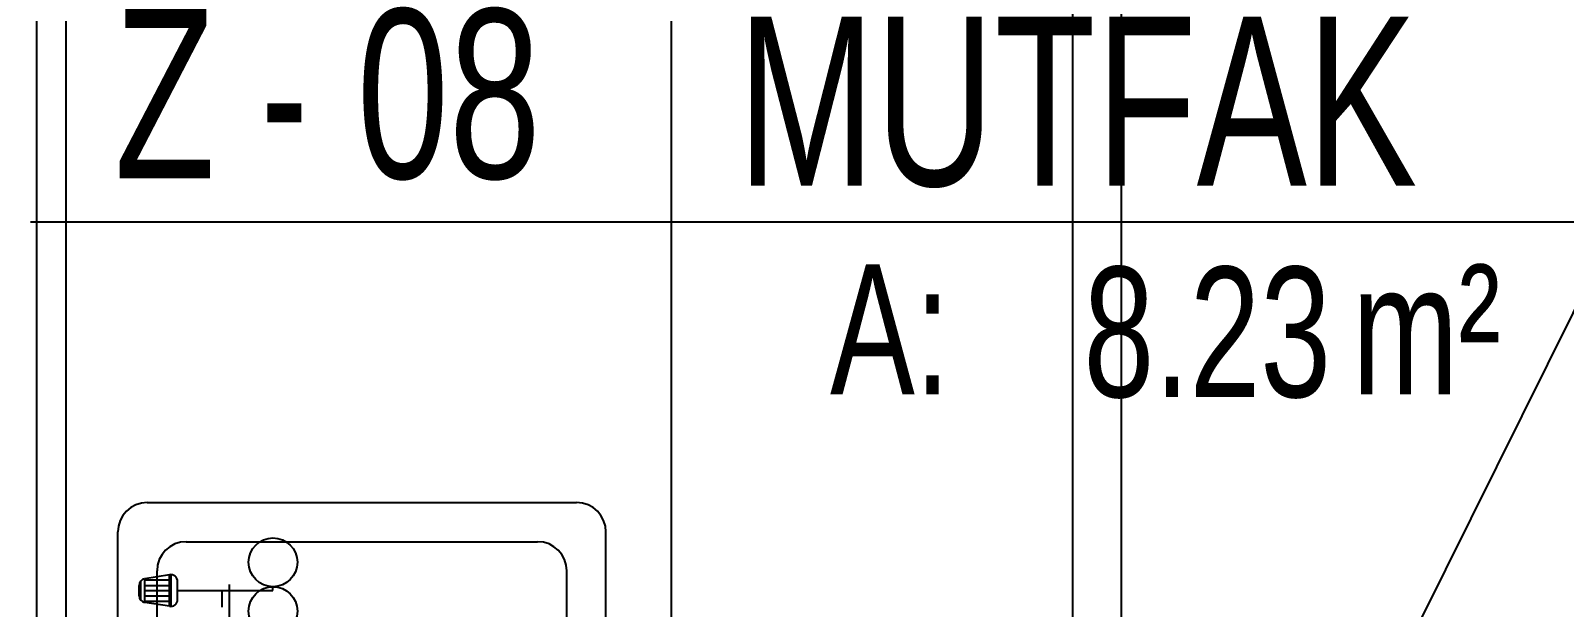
# Model space of a CAD drawing. Header units: inches. Extents: x 21 to 38546, y 13 to 15001.
# Drawn here: x 4406.1 to 4563.3, y 1238.4 to 1297.5 of the extents above; entities that cross this region are included whole.
import ezdxf
from ezdxf.enums import TextEntityAlignment as Align

# ---------------------------------------------------------------- set-up
doc = ezdxf.new("R2010")
doc.units = ezdxf.units.IN
doc.header["$MEASUREMENT"] = 0
for name, color, linetype in [('pex_boru_dönüş', 5, 'Continuous'), ('pex_boru_gidiş', 1, 'Continuous'), ('RAST-IST-RADYATÖR-DİNAMİK BLOK', 83, 'Continuous')]:
    doc.layers.add(name, color=color, linetype=linetype)
for name, color, linetype, lineweight in [('Z_MİM_-KM-AREA-IDEN', 8, 'Continuous', 25), ('Z_MİM_-KM-CERAMIC-09', 8, 'Continuous', 25), ('Z_MİM_-KM-PATTERN-00', 8, 'Continuous', 25), ('Z_MİM_-KM-VITRF', 8, 'Continuous', 25), ('Z_MİM_-KM-WALL', 8, 'Continuous', 25)]:
    doc.layers.add(name, color=color, linetype=linetype, lineweight=lineweight)
doc.styles.add('Arial_4', font='arial.ttf', dxfattribs={"height": 10})
doc.styles.add('MAH', font='arial.ttf', dxfattribs={"width": 0.8, "height": 17.5})

# ---------------------------------------------------------------- blocks, each defined once
blk = doc.blocks.new('*U171')
for p, q in [((-16, -2.92), (-110, -2.92)), ((-113, -49.92), (-113, -5.92)), ((-82, -6.92), (-106, -6.92)), ((-109, -45.92), (-109, -9.92)), ((-70, -48.92), (-106, -48.92)), ((-16, -52.92), (-110, -52.92))]:
    blk.add_line(p, q)
for centre, start, end in [((-110, -5.92), 90, 180), ((-106, -9.92), 90, 180), ((-106, -45.92), 180, 270), ((-110, -49.92), 180, 270)]:
    blk.add_arc(centre, 3, start, end)
blk = doc.blocks.new('*U121')
blk.add_line((0, 0), (192.45, 0))
at = {"color": 7, "style": 'MAH', "width": 0.6}
blk.add_text('-', height=17.07, dxfattribs=at).set_placement((25.99, 13.11), align=Align.MIDDLE_CENTER)
at = {"color": 7, "style": 'Arial_4', "width": 0.7}
for s, p in [('A:', (81.91, -17.69)), ('m² ', (135.42, -17.69))]:
    blk.add_text(s, height=13.333, dxfattribs=at).set_placement(p)
for tag, p in [('00', (33.43, 13.11)), ('K', (8.57, 13.11)), ('MAHALADI', (72.42, 12.35))]:
    blk.add_attdef(tag, text='', height=17.33, dxfattribs=at).set_placement(p, align=Align.MIDDLE_LEFT)
blk.add_attdef('27.00', text='', height=13.33, dxfattribs=at).set_placement((133.25, -11.29), align=Align.MIDDLE_RIGHT)
blk = doc.blocks.new('IS_RADYATOR-PLAN-40')
at = {"layer": 'RAST-IST-RADYATÖR-DİNAMİK BLOK', "color": 7}
for p, q in [((-2.39, 11.44), (-2.78, 11.44)), ((-2.39, 1.67), (-2.39, 11.44)), ((3.25, 11.5), (3.25, 7.75)), ((4.25, 11.5), (4.25, 7.75)), ((5.75, 11.5), (5.75, 7.75)), ((6.75, 11.5), (6.75, 7.75)), ((8.25, 11.5), (8.25, 7.75)), ((9.25, 11.5), (9.25, 7.75)), ((10.75, 11.5), (10.75, 7.75)), ((11.75, 11.5), (11.75, 7.75)), ((13.25, 11.5), (13.25, 7.75)), ((14.25, 11.5), (14.25, 7.75)), ((15.75, 11.5), (15.75, 7.75)), ((16.75, 11.5), (16.75, 7.75)), ((18.25, 11.5), (18.25, 7.75)), ((19.25, 11.5), (19.25, 7.75)), ((20.75, 11.5), (20.75, 7.75)), ((21.75, 11.5), (21.75, 7.75)), ((23.25, 11.5), (23.25, 7.75)), ((24.25, 11.5), (24.25, 7.75)), ((25.75, 11.5), (25.75, 7.75)), ((26.75, 11.5), (26.75, 7.75)), ((28.25, 11.5), (28.25, 7.75)), ((29.25, 11.5), (29.25, 7.75)), ((30.75, 11.5), (30.75, 7.75)), ((31.75, 11.5), (31.75, 7.75)), ((33.25, 11.5), (33.25, 7.75)), ((34.25, 11.5), (34.25, 7.75)), ((35.75, 11.5), (35.75, 7.75)), ((36.75, 11.5), (36.75, 7.75)), ((2.5, 9.5), (3.25, 9.5)), ((4.25, 9.5), (5, 9.5)), ((5, 9.5), (5.75, 9.5)), ((6.75, 9.5), (7.5, 9.5)), ((7.5, 9.5), (8.25, 9.5)), ((9.25, 9.5), (10, 9.5)), ((10, 9.5), (10.75, 9.5)), ((11.75, 9.5), (12.5, 9.5)), ((12.5, 9.5), (13.25, 9.5)), ((14.25, 9.5), (15, 9.5)), ((15, 9.5), (15.75, 9.5)), ((16.75, 9.5), (17.5, 9.5)), ((17.5, 9.5), (18.25, 9.5)), ((19.25, 9.5), (20, 9.5)), ((20, 9.5), (20.75, 9.5)), ((21.75, 9.5), (22.5, 9.5)), ((22.5, 9.5), (23.25, 9.5)), ((24.25, 9.5), (25, 9.5)), ((25, 9.5), (25.75, 9.5)), ((26.75, 9.5), (27.5, 9.5)), ((27.5, 9.5), (28.25, 9.5)), ((29.25, 9.5), (30, 9.5)), ((30, 9.5), (30.75, 9.5)), ((31.75, 9.5), (32.5, 9.5)), ((32.5, 9.5), (33.25, 9.5)), ((34.25, 9.5), (35, 9.5)), ((35, 9.5), (35.75, 9.5)), ((36.75, 9.5), (37.5, 9.5)), ((-0.67, 6.25), (-2.39, 6.25)), ((3.25, 4.75), (3.25, 1)), ((4.25, 4.75), (4.25, 1)), ((5.75, 4.75), (5.75, 1)), ((6.75, 4.75), (6.75, 1)), ((8.25, 4.75), (8.25, 1)), ((9.25, 4.75), (9.25, 1)), ((10.75, 4.75), (10.75, 1)), ((11.75, 4.75), (11.75, 1)), ((13.25, 4.75), (13.25, 1)), ((14.25, 4.75), (14.25, 1)), ((15.75, 4.75), (15.75, 1)), ((16.75, 4.75), (16.75, 1)), ((18.25, 4.75), (18.25, 1)), ((19.25, 4.75), (19.25, 1)), ((20.75, 4.75), (20.75, 1)), ((21.75, 4.75), (21.75, 1)), ((23.25, 4.75), (23.25, 1)), ((24.25, 4.75), (24.25, 1)), ((25.75, 4.75), (25.75, 1)), ((26.75, 4.75), (26.75, 1)), ((28.25, 4.75), (28.25, 1)), ((29.25, 4.75), (29.25, 1)), ((30.75, 4.75), (30.75, 1)), ((31.75, 4.75), (31.75, 1)), ((33.25, 4.75), (33.25, 1)), ((34.25, 4.75), (34.25, 1)), ((35.75, 4.75), (35.75, 1)), ((36.75, 4.75), (36.75, 1)), ((-1.46, 1.67), (-3.31, 1.67)), ((2.5, 3), (3.25, 3)), ((4.25, 3), (5, 3)), ((5, 3), (5.75, 3)), ((6.75, 3), (7.5, 3)), ((7.5, 3), (8.25, 3)), ((9.25, 3), (10, 3)), ((10, 3), (10.75, 3)), ((11.75, 3), (12.5, 3)), ((12.5, 3), (13.25, 3)), ((14.25, 3), (15, 3)), ((15, 3), (15.75, 3)), ((16.75, 3), (17.5, 3)), ((17.5, 3), (18.25, 3)), ((19.25, 3), (20, 3)), ((20, 3), (20.75, 3)), ((21.75, 3), (22.5, 3)), ((22.5, 3), (23.25, 3)), ((24.25, 3), (25, 3)), ((25, 3), (25.75, 3)), ((26.75, 3), (27.5, 3)), ((27.5, 3), (28.25, 3)), ((29.25, 3), (30, 3)), ((30, 3), (30.75, 3)), ((31.75, 3), (32.5, 3)), ((32.5, 3), (33.25, 3)), ((34.25, 3), (35, 3)), ((35, 3), (35.75, 3)), ((36.75, 3), (37.5, 3)), ((-4.01, 0.97), (-0.76, 0.97)), ((-0.77, 0.83), (-4, 0.83)), ((-4, 0.83), (-3.6, -1.7)), ((-3.47, -1.7), (-3.47, 0.83)), ((-2.91, -1.7), (-2.91, 0.83)), ((-2.38, -1.7), (-2.38, 0.83)), ((-1.83, -1.7), (-1.83, 0.83)), ((-1.31, -1.7), (-1.31, 0.83)), ((-0.77, 0.83), (-1.17, -1.7)), ((-1.17, -1.7), (-3.6, -1.7)), ((-1.41, -2.11), (-3.36, -2.11)), ((-1.86, -2.27), (-2.91, -2.27))]:
    blk.add_line(p, q, dxfattribs=at)
at = {"layer": 'RAST-IST-RADYATÖR-DİNAMİK BLOK'}
for p, q in [((-0.67, 7.21), (-0.67, 8.18)), ((-0.67, 8.18), (0, 8.18)), ((-0.67, 5.29), (-0.67, 7.21)), ((-0.67, 7.21), (0, 7.21)), ((-0.67, 4.32), (-0.67, 5.29)), ((-0.67, 5.29), (0, 5.29)), ((-0.67, 4.32), (0, 4.32))]:
    blk.add_line(p, q, dxfattribs=at)
for points in [[(0, 0), (40, 0), (40, 12.5), (0, 12.5)], [(2.5, 11.5), (37.5, 11.5), (37.5, 1), (2.5, 1)]]:
    blk.add_lwpolyline(points, dxfattribs=at)
at = {"layer": 'RAST-IST-RADYATÖR-DİNAMİK BLOK', "color": 10}
for centre in [(-10.28, 11.44), (-5.28, 11.44)]:
    blk.add_circle(centre, 2.5, dxfattribs=at)
at = {"layer": 'RAST-IST-RADYATÖR-DİNAMİK BLOK', "color": 7}
for centre, radius, start, end in [((3.75, 7.75), 0.5, 180, 0), ((6.25, 7.75), 0.5, 180, 0), ((8.75, 7.75), 0.5, 180, 0), ((11.25, 7.75), 0.5, 180, 0), ((13.75, 7.75), 0.5, 180, 0), ((16.25, 7.75), 0.5, 180, 0), ((18.75, 7.75), 0.5, 180, 0), ((21.25, 7.75), 0.5, 180, 0), ((23.75, 7.75), 0.5, 180, 0), ((26.25, 7.75), 0.5, 180, 0), ((28.75, 7.75), 0.5, 180, 0), ((31.25, 7.75), 0.5, 180, 0), ((33.75, 7.75), 0.5, 180, 0), ((36.25, 7.75), 0.5, 180, 0), ((3.75, 4.75), 0.5, 0, 180), ((6.25, 4.75), 0.5, 0, 180), ((8.75, 4.75), 0.5, 0, 180), ((11.25, 4.75), 0.5, 0, 180), ((13.75, 4.75), 0.5, 0, 180), ((16.25, 4.75), 0.5, 0, 180), ((18.75, 4.75), 0.5, 0, 180), ((21.25, 4.75), 0.5, 0, 180), ((23.75, 4.75), 0.5, 0, 180), ((26.25, 4.75), 0.5, 0, 180), ((28.75, 4.75), 0.5, 0, 180), ((31.25, 4.75), 0.5, 0, 180), ((33.75, 4.75), 0.5, 0, 180), ((36.25, 4.75), 0.5, 0, 180), ((-3.31, 0.97), 0.702, 90, 191.1518), ((-1.46, 0.97), 0.702, 348.8482, 90), ((-2.91, -1.57), 0.702, 191.1518, 270), ((-1.86, -1.57), 0.702, 270, 348.8482)]:
    blk.add_arc(centre, radius, start, end, dxfattribs=at)
blk = doc.blocks.new('IS_RADYATOR-PLAN-50')
at = {"layer": 'RAST-IST-RADYATÖR-DİNAMİK BLOK', "color": 10}
for centre in [(-10.28, 11.44), (-5.28, 11.44)]:
    blk.add_circle(centre, 2.5, dxfattribs=at)
blk = doc.blocks.new('IS_RADYATOR-PLAN-60')
at = {"layer": 'RAST-IST-RADYATÖR-DİNAMİK BLOK', "color": 10}
for centre in [(-10.28, 11.44), (-5.28, 11.44)]:
    blk.add_circle(centre, 2.5, dxfattribs=at)
blk = doc.blocks.new('IS_RADYATOR-PLAN-70')
at = {"layer": 'RAST-IST-RADYATÖR-DİNAMİK BLOK', "color": 10}
for centre in [(-10.28, 11.44), (-5.28, 11.44)]:
    blk.add_circle(centre, 2.5, dxfattribs=at)
blk = doc.blocks.new('IS_RADYATOR-PLAN-80')
at = {"layer": 'RAST-IST-RADYATÖR-DİNAMİK BLOK', "color": 10}
for centre in [(-10.28, 11.44), (-5.28, 11.44)]:
    blk.add_circle(centre, 2.5, dxfattribs=at)
blk = doc.blocks.new('IS_RADYATOR-PLAN-90')
at = {"layer": 'RAST-IST-RADYATÖR-DİNAMİK BLOK', "color": 10}
for centre in [(-10.28, 11.44), (-5.28, 11.44)]:
    blk.add_circle(centre, 2.5, dxfattribs=at)
blk = doc.blocks.new('IS_RADYATOR-PLAN-100')
at = {"layer": 'RAST-IST-RADYATÖR-DİNAMİK BLOK', "color": 10}
for centre in [(-10.28, 11.44), (-5.28, 11.44)]:
    blk.add_circle(centre, 2.5, dxfattribs=at)
blk = doc.blocks.new('IS_RADYATOR-PLAN-110')
at = {"layer": 'RAST-IST-RADYATÖR-DİNAMİK BLOK', "color": 10}
for centre in [(-10.28, 11.44), (-5.28, 11.44)]:
    blk.add_circle(centre, 2.5, dxfattribs=at)
blk = doc.blocks.new('IS_RADYATOR-PLAN-120')
at = {"layer": 'RAST-IST-RADYATÖR-DİNAMİK BLOK', "color": 10}
for centre in [(-10.28, 11.44), (-5.28, 11.44)]:
    blk.add_circle(centre, 2.5, dxfattribs=at)
blk = doc.blocks.new('IS_RADYATOR-PLAN-130')
at = {"layer": 'RAST-IST-RADYATÖR-DİNAMİK BLOK', "color": 10}
for centre in [(-10.28, 11.44), (-5.28, 11.44)]:
    blk.add_circle(centre, 2.5, dxfattribs=at)
blk = doc.blocks.new('IS_RADYATOR-PLAN-140')
at = {"layer": 'RAST-IST-RADYATÖR-DİNAMİK BLOK', "color": 10}
for centre in [(-10.28, 11.44), (-5.28, 11.44)]:
    blk.add_circle(centre, 2.5, dxfattribs=at)
blk = doc.blocks.new('IS_RADYATOR-PLAN-150')
at = {"layer": 'RAST-IST-RADYATÖR-DİNAMİK BLOK', "color": 7}
for p, q in [((-7.39, 11.44), (-7.78, 11.44)), ((-7.39, 1.67), (-7.39, 11.44)), ((-5.67, 6.25), (-7.39, 6.25)), ((-6.46, 1.67), (-8.31, 1.67)), ((-9.01, 0.97), (-5.76, 0.97)), ((-5.77, 0.83), (-9, 0.83)), ((-9, 0.83), (-8.6, -1.7)), ((-8.47, -1.7), (-8.47, 0.83)), ((-7.91, -1.7), (-7.91, 0.83)), ((-7.38, -1.7), (-7.38, 0.83)), ((-6.83, -1.7), (-6.83, 0.83)), ((-6.31, -1.7), (-6.31, 0.83)), ((-5.77, 0.83), (-6.17, -1.7)), ((-6.17, -1.7), (-8.6, -1.7)), ((-6.41, -2.11), (-8.36, -2.11)), ((-6.86, -2.27), (-7.91, -2.27))]:
    blk.add_line(p, q, dxfattribs=at)
at = {"layer": 'RAST-IST-RADYATÖR-DİNAMİK BLOK', "color": 10}
blk.add_circle((-10.28, 11.44), 2.5, dxfattribs=at)
at = {"layer": 'RAST-IST-RADYATÖR-DİNAMİK BLOK', "color": 7}
for centre, start, end in [((-8.31, 0.97), 90, 191.1518), ((-6.46, 0.97), 348.8482, 90), ((-7.91, -1.57), 191.1518, 270), ((-6.86, -1.57), 270, 348.8482)]:
    blk.add_arc(centre, 0.702, start, end, dxfattribs=at)
blk = doc.blocks.new('IS_RADYATOR-PLAN-160')
at = {"layer": 'RAST-IST-RADYATÖR-DİNAMİK BLOK', "color": 7}
for p, q in [((-7.39, 11.44), (-7.78, 11.44)), ((-7.39, 1.67), (-7.39, 11.44)), ((-5.67, 6.25), (-7.39, 6.25)), ((-6.46, 1.67), (-8.31, 1.67)), ((-9.01, 0.97), (-5.76, 0.97)), ((-5.77, 0.83), (-9, 0.83)), ((-9, 0.83), (-8.6, -1.7)), ((-8.47, -1.7), (-8.47, 0.83)), ((-7.91, -1.7), (-7.91, 0.83)), ((-7.38, -1.7), (-7.38, 0.83)), ((-6.83, -1.7), (-6.83, 0.83)), ((-6.31, -1.7), (-6.31, 0.83)), ((-5.77, 0.83), (-6.17, -1.7)), ((-6.17, -1.7), (-8.6, -1.7)), ((-6.41, -2.11), (-8.36, -2.11)), ((-6.86, -2.27), (-7.91, -2.27))]:
    blk.add_line(p, q, dxfattribs=at)
at = {"layer": 'RAST-IST-RADYATÖR-DİNAMİK BLOK', "color": 10}
blk.add_circle((-10.28, 11.44), 2.5, dxfattribs=at)
at = {"layer": 'RAST-IST-RADYATÖR-DİNAMİK BLOK', "color": 7}
for centre, start, end in [((-8.31, 0.97), 90, 191.1518), ((-6.46, 0.97), 348.8482, 90), ((-7.91, -1.57), 191.1518, 270), ((-6.86, -1.57), 270, 348.8482)]:
    blk.add_arc(centre, 0.702, start, end, dxfattribs=at)
blk = doc.blocks.new('IS_RADYATOR-PLAN-170')
at = {"layer": 'RAST-IST-RADYATÖR-DİNAMİK BLOK', "color": 7}
for p, q in [((-7.39, 11.44), (-7.78, 11.44)), ((-7.39, 1.67), (-7.39, 11.44)), ((-5.67, 6.25), (-7.39, 6.25)), ((-6.46, 1.67), (-8.31, 1.67)), ((-9.01, 0.97), (-5.76, 0.97)), ((-5.77, 0.83), (-9, 0.83)), ((-9, 0.83), (-8.6, -1.7)), ((-8.47, -1.7), (-8.47, 0.83)), ((-7.91, -1.7), (-7.91, 0.83)), ((-7.38, -1.7), (-7.38, 0.83)), ((-6.83, -1.7), (-6.83, 0.83)), ((-6.31, -1.7), (-6.31, 0.83)), ((-5.77, 0.83), (-6.17, -1.7)), ((-6.17, -1.7), (-8.6, -1.7)), ((-6.41, -2.11), (-8.36, -2.11)), ((-6.86, -2.27), (-7.91, -2.27))]:
    blk.add_line(p, q, dxfattribs=at)
at = {"layer": 'RAST-IST-RADYATÖR-DİNAMİK BLOK', "color": 10}
blk.add_circle((-10.28, 11.44), 2.5, dxfattribs=at)
at = {"layer": 'RAST-IST-RADYATÖR-DİNAMİK BLOK', "color": 7}
for centre, start, end in [((-8.31, 0.97), 90, 191.1518), ((-6.46, 0.97), 348.8482, 90), ((-7.91, -1.57), 191.1518, 270), ((-6.86, -1.57), 270, 348.8482)]:
    blk.add_arc(centre, 0.702, start, end, dxfattribs=at)
blk = doc.blocks.new('IS_RADYATOR-PLAN-180')
at = {"layer": 'RAST-IST-RADYATÖR-DİNAMİK BLOK', "color": 7}
for p, q in [((-7.39, 11.44), (-7.78, 11.44)), ((-7.39, 1.67), (-7.39, 11.44)), ((-5.67, 6.25), (-7.39, 6.25)), ((-6.46, 1.67), (-8.31, 1.67)), ((-9.01, 0.97), (-5.76, 0.97)), ((-5.77, 0.83), (-9, 0.83)), ((-9, 0.83), (-8.6, -1.7)), ((-8.47, -1.7), (-8.47, 0.83)), ((-7.91, -1.7), (-7.91, 0.83)), ((-7.38, -1.7), (-7.38, 0.83)), ((-6.83, -1.7), (-6.83, 0.83)), ((-6.31, -1.7), (-6.31, 0.83)), ((-5.77, 0.83), (-6.17, -1.7)), ((-6.17, -1.7), (-8.6, -1.7)), ((-6.41, -2.11), (-8.36, -2.11)), ((-6.86, -2.27), (-7.91, -2.27))]:
    blk.add_line(p, q, dxfattribs=at)
at = {"layer": 'RAST-IST-RADYATÖR-DİNAMİK BLOK', "color": 10}
blk.add_circle((-10.28, 11.44), 2.5, dxfattribs=at)
at = {"layer": 'RAST-IST-RADYATÖR-DİNAMİK BLOK', "color": 7}
for centre, start, end in [((-8.31, 0.97), 90, 191.1518), ((-6.46, 0.97), 348.8482, 90), ((-7.91, -1.57), 191.1518, 270), ((-6.86, -1.57), 270, 348.8482)]:
    blk.add_arc(centre, 0.702, start, end, dxfattribs=at)
blk = doc.blocks.new('IS_RADYATOR-PLAN-190')
at = {"layer": 'RAST-IST-RADYATÖR-DİNAMİK BLOK', "color": 7}
for p, q in [((-7.39, 11.44), (-7.78, 11.44)), ((-7.39, 1.67), (-7.39, 11.44)), ((-5.67, 6.25), (-7.39, 6.25)), ((-6.46, 1.67), (-8.31, 1.67)), ((-9.01, 0.97), (-5.76, 0.97)), ((-5.77, 0.83), (-9, 0.83)), ((-9, 0.83), (-8.6, -1.7)), ((-8.47, -1.7), (-8.47, 0.83)), ((-7.91, -1.7), (-7.91, 0.83)), ((-7.38, -1.7), (-7.38, 0.83)), ((-6.83, -1.7), (-6.83, 0.83)), ((-6.31, -1.7), (-6.31, 0.83)), ((-5.77, 0.83), (-6.17, -1.7)), ((-6.17, -1.7), (-8.6, -1.7)), ((-6.41, -2.11), (-8.36, -2.11)), ((-6.86, -2.27), (-7.91, -2.27))]:
    blk.add_line(p, q, dxfattribs=at)
at = {"layer": 'RAST-IST-RADYATÖR-DİNAMİK BLOK', "color": 10}
blk.add_circle((-10.28, 11.44), 2.5, dxfattribs=at)
at = {"layer": 'RAST-IST-RADYATÖR-DİNAMİK BLOK', "color": 7}
for centre, start, end in [((-8.31, 0.97), 90, 191.1518), ((-6.46, 0.97), 348.8482, 90), ((-7.91, -1.57), 191.1518, 270), ((-6.86, -1.57), 270, 348.8482)]:
    blk.add_arc(centre, 0.702, start, end, dxfattribs=at)
blk = doc.blocks.new('IS_RADYATOR-PLAN-200')
at = {"layer": 'RAST-IST-RADYATÖR-DİNAMİK BLOK', "color": 7}
for p, q in [((-2.39, 11.44), (-2.78, 11.44)), ((-2.39, 1.67), (-2.39, 11.44)), ((-0.67, 6.25), (-2.39, 6.25)), ((-1.46, 1.67), (-3.31, 1.67)), ((-4.01, 0.97), (-0.76, 0.97)), ((-0.77, 0.83), (-4, 0.83)), ((-4, 0.83), (-3.6, -1.7)), ((-3.47, -1.7), (-3.47, 0.83)), ((-2.91, -1.7), (-2.91, 0.83)), ((-2.38, -1.7), (-2.38, 0.83)), ((-1.83, -1.7), (-1.83, 0.83)), ((-1.31, -1.7), (-1.31, 0.83)), ((-0.77, 0.83), (-1.17, -1.7)), ((-1.17, -1.7), (-3.6, -1.7)), ((-1.41, -2.11), (-3.36, -2.11)), ((-1.86, -2.27), (-2.91, -2.27))]:
    blk.add_line(p, q, dxfattribs=at)
at = {"layer": 'RAST-IST-RADYATÖR-DİNAMİK BLOK', "color": 10}
blk.add_circle((-5.28, 11.44), 2.5, dxfattribs=at)
at = {"layer": 'RAST-IST-RADYATÖR-DİNAMİK BLOK', "color": 7}
for centre, start, end in [((-3.31, 0.97), 90, 191.1518), ((-1.46, 0.97), 348.8482, 90), ((-2.91, -1.57), 191.1518, 270), ((-1.86, -1.57), 270, 348.8482)]:
    blk.add_arc(centre, 0.702, start, end, dxfattribs=at)
blk = doc.blocks.new('IS_U4730')
for name, p in [('IS_RADYATOR-PLAN-40', (0, 0)), ('IS_RADYATOR-PLAN-50', (0, 0)), ('IS_RADYATOR-PLAN-60', (0, 0)), ('IS_RADYATOR-PLAN-70', (0, 0)), ('IS_RADYATOR-PLAN-80', (0, 0)), ('IS_RADYATOR-PLAN-90', (0, 0)), ('IS_RADYATOR-PLAN-100', (0, 0)), ('IS_RADYATOR-PLAN-110', (0, 0)), ('IS_RADYATOR-PLAN-120', (0, 0)), ('IS_RADYATOR-PLAN-130', (0, 0)), ('IS_RADYATOR-PLAN-140', (0, 0)), ('IS_RADYATOR-PLAN-150', (0, 0)), ('IS_RADYATOR-PLAN-160', (0, 0)), ('IS_RADYATOR-PLAN-170', (0, 0)), ('IS_RADYATOR-PLAN-180', (0, 0)), ('IS_RADYATOR-PLAN-190', (0, 0)), ('IS_RADYATOR-PLAN-200', (-5, 0))]:
    blk.add_blockref(name, p)

msp = doc.modelspace()

# ---------------------------------------------------------------- linework, layer by layer
at = {"layer": 'pex_boru_dönüş'}
msp.add_lwpolyline([(4555.78, 1876.33), (4555.78, 1798.23), (4512.88, 1798.23), (4512.88, 1014.26), (4426.53, 1014.26), (4426.53, 1240.78)], dxfattribs=at)
at = {"layer": 'pex_boru_gidiş'}
msp.add_lwpolyline([(4560.78, 1869.33), (4560.78, 1793.23), (4517.88, 1793.23), (4517.88, 1014.26), (4426.53, 1014.26), (4426.53, 1235.78)], dxfattribs=at)
at = {"layer": 'Z_MİM_-KM-CERAMIC-09'}
msp.add_lwpolyline([(4481.76, 1392.08), (4481.76, 1389.08), (4409.76, 1389.08), (4409.76, 1082.08), (4406.76, 1082.08)], dxfattribs=at)
at = {"layer": 'Z_MİM_-KM-PATTERN-00'}
msp.add_lwpolyline([(4624.26, 1389.58), (4485.79, 1110.86)], dxfattribs=at)
at = {"layer": 'Z_MİM_-KM-VITRF', "ltscale": 0.5}
msp.add_lwpolyline([(4471.76, 1389.08), (4471.76, 1082.08), (4409.76, 1082.08)], dxfattribs=at)
at = {"layer": 'Z_MİM_-KM-WALL'}
msp.add_line((4406.76, 1002.08), (4406.76, 1392.08), dxfattribs=at)

# ---------------------------------------------------------------- block references
at = {"layer": 'RAST-IST-RADYATÖR-DİNAMİK BLOK', "rotation": 270}
msp.add_blockref('IS_U4730', (4419.53, 1232.78), dxfattribs=at)
at = {"layer": 'Z_MİM_-KM-AREA-IDEN'}
msp.add_blockref('*U121', (4406.14, 1277.94), dxfattribs=at).add_auto_attribs({'27.00': '8.23', '00': '08', 'K': 'Z', 'MAHALADI': 'MUTFAK'})
at = {"layer": 'Z_MİM_-KM-VITRF', "ltscale": 0.5, "rotation": 270}
msp.add_blockref('*U171', (4468.01, 1136.17), dxfattribs=at)

doc.saveas('drawing.dxf')
